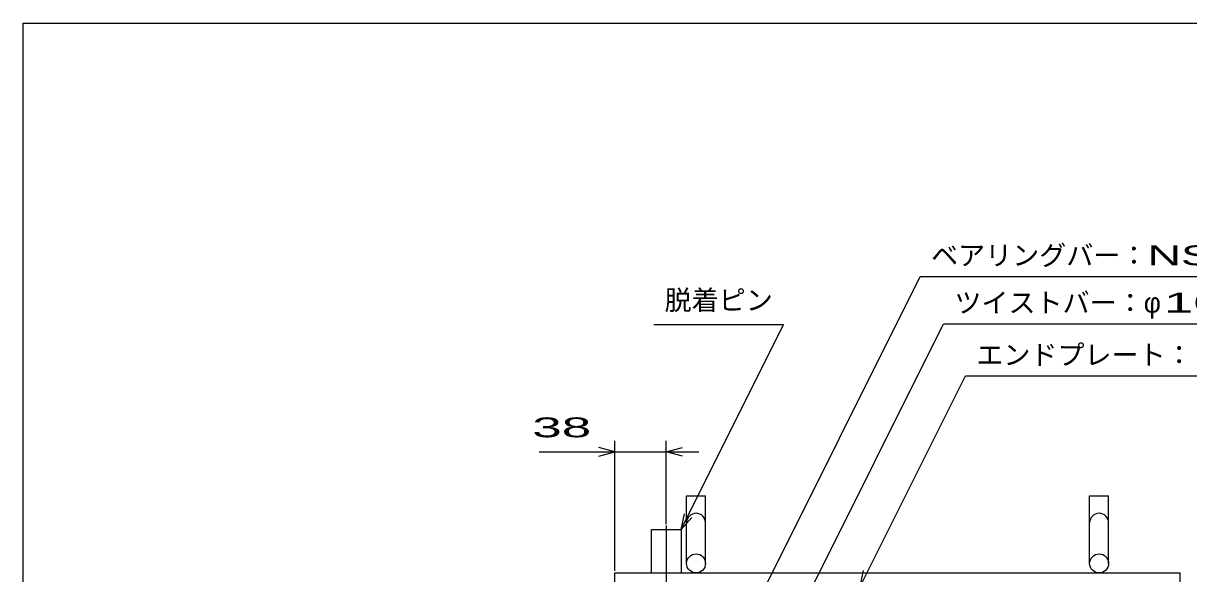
# Model space of a CAD drawing. Units: millimetres, scale not verified. Extents: x -1456 to 1385, y -1026 to 843.
# Drawn here: x -1383 to -522, y 436 to 843 of the extents above; entities that cross this region are included whole.
import ezdxf
from ezdxf.enums import TextEntityAlignment as Align

# ---------------------------------------------------------------- set-up
doc = ezdxf.new("R2010")
doc.units = ezdxf.units.MM
doc.header["$LTSCALE"] = 8
doc.linetypes.add('LONG_DASHED_DOTTED', pattern=[15.25, 12, -1.5, 0.25, -1.5])
for name, color, linetype, lineweight in [('0_2', 150, 'Continuous', 25), ('19', 6, 'Continuous', 25), ('22', 2, 'Continuous', 25)]:
    doc.layers.add(name, color=color, linetype=linetype, lineweight=lineweight)
doc.styles.add('ベクトル', font='')
doc.styles.get('ベクトル').set_extended_font_data('ベクトル')

msp = doc.modelspace()

# ---------------------------------------------------------------- linework, layer by layer
at = {"layer": '0_2'}
for p, q in [((-1383.2, -917.2), (-1383.2, 842.8)), ((-1383.2, 842.8), (1384.8, 842.8))]:
    msp.add_line(p, q, dxfattribs=at)
at = {"layer": '19'}
for p, q in [((-892.8, 443.8), (-892.8, 493.8)), ((-892.8, 493.8), (-878.8, 493.8)), ((-878.8, 443.8), (-878.8, 493.8)), ((-594.8, 443.8), (-594.8, 493.8)), ((-594.8, 493.8), (-580.8, 493.8)), ((-580.8, 443.8), (-580.8, 493.8)), ((-918.8, 436.8), (-918.8, 468.8)), ((-918.8, 468.8), (-896.8, 468.8)), ((-896.8, 468.8), (-896.8, 436.8)), ((-945.8, 436.8), (-527.8, 436.8)), ((-945.8, -183.2), (-945.8, 436.8)), ((-527.8, -183.2), (-527.8, 436.8))]:
    msp.add_line(p, q, dxfattribs=at)
at = {"layer": '19', "linetype": 'LONG_DASHED_DOTTED'}
msp.add_line((-907.8, 471.8), (-907.8, 403.8), dxfattribs=at)
at = {"layer": '19'}
for centre in [(-885.8, 443.8), (-587.8, 443.8)]:
    msp.add_circle(centre, 7, dxfattribs=at)
for centre in [(-885.8, 473.8), (-587.8, 473.8)]:
    msp.add_arc(centre, 7, 0, 180, dxfattribs=at)
at = {"layer": '22', "color": 4}
for p, q in [((-907.8, 280.3), (-720.05, 655.8)), ((-720.05, 655.8), (-288.05, 655.8)), ((-848.05, 330.3), (-702.8, 620.8)), ((-702.8, 620.8), (-350.8, 620.8)), ((-917.05, 620.3), (-821.05, 620.3)), ((-896.8, 468.8), (-821.05, 620.3)), ((-764.35, 426.8), (-686.6, 582.3)), ((-686.6, 582.3), (-350.6, 582.3)), ((-945.8, 438.3), (-945.8, 534.3)), ((-907.8, 472.8), (-907.8, 534.3)), ((-1001.8, 526.3), (-945.8, 526.3)), ((-945.8, 526.3), (-957.8, 529.5)), ((-957.8, 523.1), (-945.8, 526.3)), ((-945.8, 526.3), (-907.8, 526.3)), ((-907.8, 526.3), (-895.8, 529.5)), ((-895.8, 523.1), (-907.8, 526.3)), ((-907.8, 526.3), (-883.8, 526.3)), ((-896.8, 468.8), (-894.4, 480.48)), ((-896.8, 468.8), (-888.8, 477.6)), ((-764.35, 426.8), (-761.95, 438.48))]:
    msp.add_line(p, q, dxfattribs=at)

# ---------------------------------------------------------------- texts
at = {"layer": '22', "style": 'ベクトル'}
for s, p in [('ベアリングバー：', (-712.05, 671.4)), ('脱着ピン', (-909.05, 638.3)), ('ツイストバー：', (-694.8, 636.4)), ('φ', (-554.8, 636.4)), ('エンドプレート：', (-678.6, 597.9))]:
    msp.add_text(s, height=14.66, dxfattribs=at).set_placement(p, align=Align.MIDDLE_LEFT)
for s, width, p in [('NST-', 1.75, (-552.05, 671.4)), (' 10 ', 2, (-550.8, 636.4)), (' 38 ', 2, (-1017.8, 544.3))]:
    msp.add_text(s, height=14.66, dxfattribs=dict(at, width=width)).set_placement(p, align=Align.MIDDLE_LEFT)

doc.saveas('drawing.dxf')
